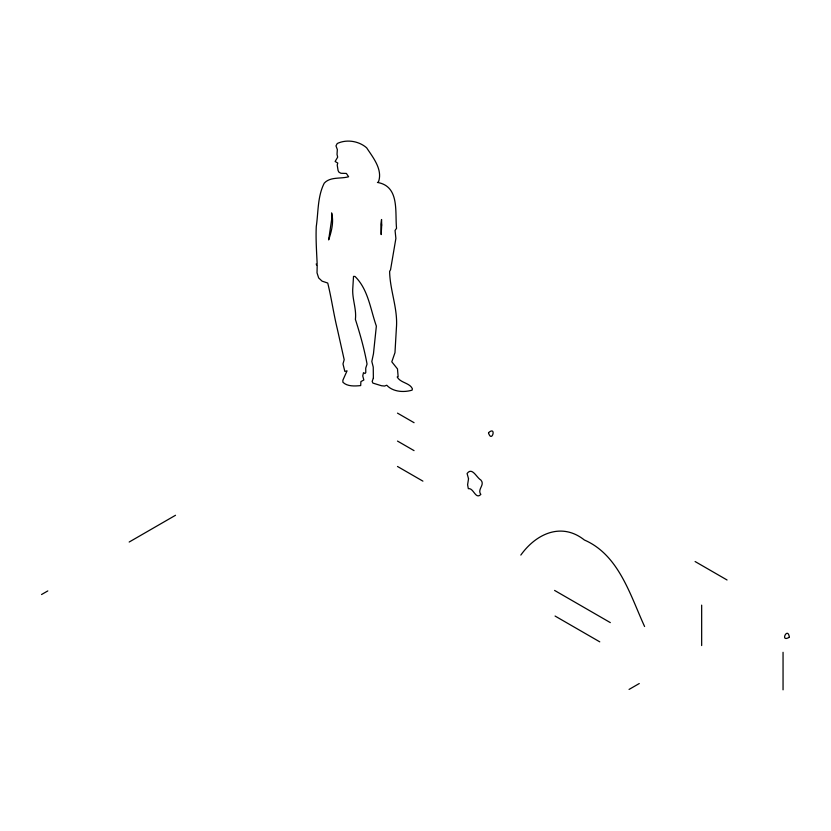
<?xml version="1.0" encoding="UTF-8"?>
<svg xmlns="http://www.w3.org/2000/svg" width="831" height="831" viewBox="0 0 831 831"><rect width="100%" height="100%" fill="white"/><g stroke="black" fill="none" stroke-linecap="round" stroke-linejoin="round"><path stroke-width="1.25" d="M373.368 378.095L373.244 367.094L371.821 361.475L373.462 353.746L376.36 326.095C370.408 309.34 368.32 289.541 355.014 276.463L353.518 276.38L352.708 289.676C352.396 299.742 356.634 309.329 355.398 319.384C360.041 333.937 364.279 348.771 367.042 364.071L365.733 368.143L365.775 372.61L364.996 373.493L363.49 372.672L362.752 375.924L363.833 379.996L360.903 381.585L360.685 385.584C354.827 386.166 347.285 386.644 342.881 382.218L342.881 380.193L347.067 370.823L344.823 371.405L342.985 363.895L344.19 359.719L337.313 328.941C333.605 313.827 331.507 298.329 327.736 283.039L322.075 281.148L318.657 277.918L317.026 272.848L317.203 264.85L316.538 264.975L316.237 263.936L317.151 263.718C316.601 251.533 315.676 238.726 316.279 226.458C318.387 212.071 317.463 196.5 324.235 183.173C330.25 176.504 340.772 179.039 348.605 176.754L346.382 173.45L340.928 173.274L338.965 172.204L338.092 170.594L337.209 165.026L337.77 163.053L335.122 161.484L337.677 157.132L337.022 154.389L337.334 149.538L335.973 145.882L337.251 143.503C346.672 139.047 358.763 140.958 366.627 147.793C373.15 157.682 383.101 169.794 378.344 182.218L377.44 182.436C399.773 186.269 394.881 211.687 396.543 228.317L395.057 230.467L395.888 238.424L390.549 269.763L389.625 271.394C389.926 290.403 398.028 308.81 396.397 327.996L394.974 352.666L391.796 361.817L397.488 368.922L398.132 376.62L397.187 376.973C400.5 383.07 409.61 382.655 412.384 388.752L412.124 390.144C403.721 392.637 392.949 391.92 386.747 385.231L384.576 386.041L381.512 385.75L372.89 383.091L372.174 381.429L373.348 378.115M488.493 432.909C491.879 443.65 496.876 425.555 488.586 432.629M789.315 636.93C787.58 626.345 779.748 642.737 789.107 637.377M520.829 555.066C536.265 533.481 561.725 521.993 584.38 540.005C618.908 554.931 630.21 595.214 644.596 626.512M129.179 542.03L175.507 515.282M41.55 594.529L47.803 590.924M629.057 689.429L639.268 683.529M695.1 561.538L727.052 579.986M397.498 413.132L414.077 422.699M397.498 441.074L414.046 450.62M397.498 466.471L422.906 481.139M554.589 590.426L610.318 622.606M555.066 616.041L599.764 641.844M783.051 652.304L783.051 689.834M701.665 605.134L701.665 645.552M381.699 225.024L381.18 234.591L380.858 224.214L381.554 219.498L381.699 225.024M468.528 478.739L467.604 484.774L468.331 488.659C473.691 487.693 475.498 499.992 480.827 494.435C476.869 489.199 485.429 484.992 480.827 479.996C476.547 477.669 472.216 466.607 467.074 473.504L468.528 478.739M331.86 218.054L328.65 239.91C331.559 231.278 333.958 221.981 331.611 212.902L331.86 218.054"/></g></svg>
